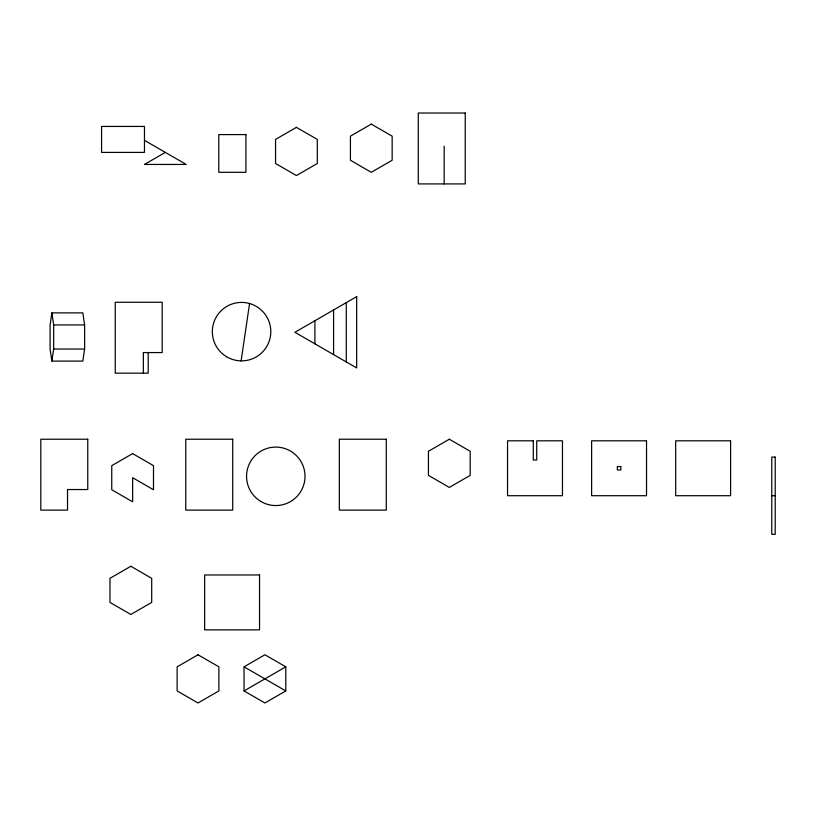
<?xml version="1.0" encoding="UTF-8"?>
<svg xmlns="http://www.w3.org/2000/svg" width="816" height="816" viewBox="0 0 816 816"><rect width="100%" height="100%" fill="white"/><g stroke="black" fill="none" stroke-linecap="round" stroke-linejoin="round"><path stroke-width="1.22" d="M241.118 360.876L249.563 303.521M51.877 312.885L50.092 324.941L50.092 349.034L51.877 361.09L82.834 361.09L84.619 349.034L84.619 324.941L82.834 312.885L51.877 312.885L53.662 324.941L53.662 349.034L51.877 361.09M165.342 152.398L144.463 164.444L186.211 164.444L144.463 140.342M244.045 666.825L264.914 654.779L285.794 666.825L285.794 690.928L264.914 702.974L244.045 690.928L244.045 666.825L285.794 690.928M244.045 690.928L285.794 666.825M53.662 324.941L84.619 324.941M53.662 349.034L84.619 349.034M771.773 495.71L775.2 495.71M444.169 146.176L444.169 183.916M346.29 302.624L346.29 361.947M333.581 309.968L333.581 354.613M314.905 320.749L314.905 343.832M148.206 352.573L148.206 373.167L115.24 373.167L115.24 302.267L162.19 302.267L162.19 352.573L143.351 352.573L143.351 373.167M296.422 127.357L275.553 139.403L275.553 163.506L296.422 175.552L317.302 163.506L317.302 139.403L296.422 127.357M371.29 124.114L350.421 136.17L350.421 160.262L371.29 172.319L392.159 160.262L392.159 136.17L371.29 124.114M356.674 296.626L294.913 332.285L356.674 367.945L356.674 296.626M132.631 453.604L111.751 465.65L111.751 489.753L132.631 501.809L132.631 477.707L153.5 489.753L153.5 465.65L132.631 453.604M130.835 566.273L109.966 578.32L109.966 602.422L130.835 614.468L151.705 602.422L151.705 578.32L130.835 566.273M449.32 439.222L428.441 451.279L428.441 475.371L449.32 487.427L470.189 475.371L470.189 451.279L449.32 439.222M198.013 654.779L177.133 666.825L177.133 690.928L198.013 702.974L218.882 690.928L218.882 666.825L198.013 654.779M465.232 113.026L418.271 113.026L418.271 183.916L465.232 183.916L465.232 113.026M144.463 126.439L101.572 126.439L101.572 152.398L144.463 152.398L144.463 126.439M245.912 134.589L218.79 134.589L218.79 172.309L245.912 172.309L245.912 134.589M87.761 439.222L40.8 439.222L40.8 510.122L67.524 510.122L67.524 489.539L87.761 489.539L87.761 439.222M232.733 439.222L185.773 439.222L185.773 510.122L232.733 510.122L232.733 439.222M386.284 439.222L339.323 439.222L339.323 510.122L386.284 510.122L386.284 439.222M533.287 440.813L507.552 440.813L507.552 495.71L562.459 495.71L562.459 440.813L536.724 440.813L536.724 460L533.287 460L533.287 440.813M646.527 440.813L591.62 440.813L591.62 495.71L646.527 495.71L646.527 440.813M730.595 440.813L675.689 440.813L675.689 495.71L730.595 495.71L730.595 440.813M775.2 457.082L771.773 457.082L771.773 534.347L775.2 534.347L775.2 457.082M620.792 466.548L617.355 466.548L617.355 469.975L620.792 469.975L620.792 466.548M259.549 574.964L204.653 574.964L204.653 629.87L259.549 629.87L259.549 574.964M226.562 356.735A29.233 29.233 0 0 0 270.8 332.092A29.233 29.233 0 0 0 227.338 306.102A29.233 29.233 0 0 0 226.562 356.735M260.783 501.412A29.233 29.233 0 0 0 305.011 476.768A29.233 29.233 0 0 0 261.548 450.789A29.233 29.233 0 0 0 260.783 501.412"/></g></svg>
